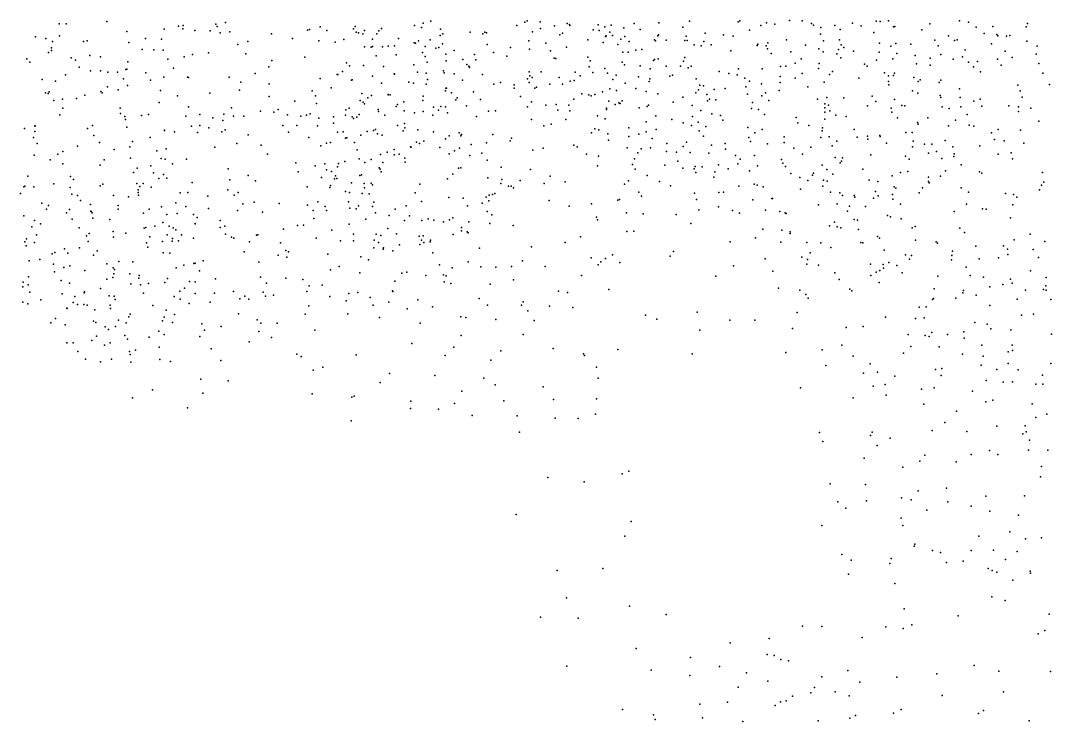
# Model space of a CAD drawing. Header units: metres. Extents: x -23.9 to 23.9, y -28.5 to 28.5.
# Drawn here: x 1.04 to 11.49, y -21.34 to -14.23 of the extents above; entities that cross this region are included whole.
import ezdxf

# ---------------------------------------------------------------- set-up
doc = ezdxf.new("R2010")
doc.units = ezdxf.units.M

msp = doc.modelspace()

# ---------------------------------------------------------------- linework, layer by layer
for p in [(1.4301, -14.2634, 4.09), (1.5019, -14.2641, 5.6487), (1.9162, -14.2407, 3.0821), (2.4962, -14.3183, 15.8734), (2.6404, -14.2879, 11.8175), (2.6859, -14.3161, 14.7796), (2.6895, -14.2804, 2.8969), (3.021, -14.2675, 1.6418), (3.0318, -14.2903, 3.8435), (3.118, -14.2517, 14.5847), (4.078, -14.2947, 0.9049), (4.4156, -14.314, 17.4931), (4.4316, -14.293, 2.2561), (4.7, -14.3112, 15.0786), (5.0339, -14.2828, 15.6764), (5.1044, -14.3003, 8.6012), (5.1205, -14.2569, 0.8059), (5.1986, -14.2364, 0.7897), (6.0719, -14.2817, 4.5712), (6.1521, -14.247, 3.9552), (6.176, -14.2331, -4.8327), (6.3072, -14.2432, 0.4756), (6.3111, -14.312, 8.0287), (6.4528, -14.2839, 8.4643), (6.5832, -14.2608, 6.843), (6.6046, -14.2703, 4.1581), (6.6086, -14.2812, 2.459), (6.8959, -14.2743, -18.4854), (6.9632, -14.2944, 15.6126), (7.0273, -14.2771, 14.4646), (7.1581, -14.304, 10.529), (7.2629, -14.2602, -14.862), (7.5129, -14.2538, -18.8303), (7.7549, -14.2972, 10.4886), (7.8243, -14.2379, 14.4578), (8.3146, -14.2448, 4.9148), (8.3345, -14.2347, -18.3072), (8.5444, -14.28, -3.6643), (8.6043, -14.253, -13.9364), (8.6889, -14.2672, -17.9683), (8.8366, -14.232, 13.6723), (8.9663, -14.2341, -2.4026), (9.061, -14.2606, 13.0269), (9.0804, -14.2772, 8.8737), (9.155, -14.3008, 6.6168), (9.2962, -14.2817, 10.4668), (9.4738, -14.2587, 2.9098), (9.563, -14.285, -11.9569), (9.7168, -14.2366, 9.789), (9.7552, -14.2401, -13.5808), (9.8414, -14.2354, 10.2829), (9.8909, -14.2942, 6.1041), (9.9043, -14.2916, 9.4909), (10.2603, -14.2639, 0.824), (10.562, -14.236, -17.0653), (10.6511, -14.2484, 2.4304), (10.7289, -14.2991, -5.6701), (10.8981, -14.2917, 0.5839), (11.2374, -14.2951, -5.7619), (11.2484, -14.2601, -9.9797), (1.1899, -14.395, 8.4453), (1.2951, -14.4145, 7.9452), (1.434, -14.3862, 6.8534), (2.1188, -14.3436, 6.641), (2.3061, -14.4123, 7.0652), (2.4683, -14.421, 9.5669), (2.8057, -14.3319, 7.2201), (2.961, -14.3372, 12.5424), (3.0631, -14.3569, 3.4266), (3.1627, -14.3452, 7.0202), (3.5829, -14.3668, 13.3464), (3.7965, -14.414, 4.2446), (3.9491, -14.3283, 14.8388), (3.9709, -14.321, 12.4646), (4.145, -14.3332, 1.9473), (4.4417, -14.3491, 8.5676), (4.4669, -14.3558, 10.3924), (4.511, -14.3678, 16.3629), (4.5274, -14.3339, 1.234), (4.6094, -14.4202, 3.9838), (4.652, -14.3668, 11.4873), (4.6716, -14.3355, 0.9267), (4.8732, -14.4133, 18.137), (5.2952, -14.3842, 2.3919), (5.2987, -14.3202, 15.9764), (5.3228, -14.3663, 7.714), (5.5991, -14.3503, 4.4892), (5.7255, -14.3654, 4.1656), (5.7475, -14.3476, 6.712), (5.7655, -14.357, 5.9433), (6.2302, -14.345, 12.7688), (6.5076, -14.3764, 5.6806), (6.5358, -14.358, 4.8895), (6.8463, -14.3263, 0.1723), (6.9068, -14.3314, -17.9433), (6.9693, -14.3919, 12.9278), (6.9766, -14.3877, 6.9556), (7.015, -14.348, 11.7637), (7.0423, -14.3846, 1.1442), (7.1255, -14.42, 15.1599), (7.1676, -14.3946, -4.3398), (7.3228, -14.3237, -17.5921), (7.5022, -14.3869, 9.9926), (7.5083, -14.3752, -5.1377), (7.7886, -14.3908, -0.3465), (7.9811, -14.3583, 12.6418), (8.1682, -14.3762, 14.3262), (8.2668, -14.39, 4.446), (8.4305, -14.3292, 13.9569), (9.1507, -14.3694, -14.8895), (9.3511, -14.3226, 9.8387), (9.6924, -14.3527, -3.0749), (10.1789, -14.3252, 2.3639), (10.4478, -14.3875, 8.5508), (10.8121, -14.3643, -6.2415), (10.939, -14.3733, -13.9161), (10.949, -14.3873, -18.1646), (11.0363, -14.3891, -15.3433), (11.07, -14.3828, 11.5069), (1.3551, -14.5082, 4.8238), (1.3652, -14.4435, 6.2045), (1.678, -14.444, 4.4592), (1.7163, -14.4362, 5.037), (2.1392, -14.4538, 15.4853), (2.2719, -14.5246, 14.853), (2.3928, -14.5274, 10.373), (3.2424, -14.4749, 7.7527), (3.3453, -14.4437, 15.3751), (4.064, -14.436, 12.8048), (4.2303, -14.4502, 8.1442), (4.3165, -14.4242, 11.2414), (4.5281, -14.4981, 12.3316), (4.5939, -14.5011, 13.2868), (4.6081, -14.4952, -2.2415), (4.7083, -14.4997, 17.5526), (4.7686, -14.4907, 8.8322), (4.8308, -14.4888, 12.0567), (5.0301, -14.4588, 6.488), (5.0461, -14.4592, 17.4515), (5.0751, -14.4374, 4.4464), (5.1427, -14.4952, 11.5073), (5.1943, -14.4275, 17.934), (5.2496, -14.512, 6.7957), (5.2814, -14.5036, 12.0744), (5.3197, -14.468, 13.8802), (5.7701, -14.4743, 9.1416), (6.0069, -14.5051, 7.7993), (6.1941, -14.4356, 13.2308), (6.2016, -14.5205, 6.1097), (6.3659, -14.4593, 16.2974), (6.5766, -14.5028, 13.1828), (6.7902, -14.4273, 5.4949), (6.9461, -14.4528, -14.4759), (7.0963, -14.4752, 10.048), (7.21, -14.4442, 3.3237), (7.3401, -14.5261, -0.237), (7.4693, -14.4255, 14.3918), (7.4779, -14.438, 6.0942), (7.5859, -14.432, -7.8753), (7.7757, -14.4337, -3.0085), (7.7976, -14.4348, 5.8941), (7.8701, -14.4774, -0.9545), (7.942, -14.4887, -7.5127), (7.9682, -14.4427, 3.8708), (8.0426, -14.4783, 4.8427), (8.5089, -14.486, 12.5755), (8.5153, -14.4697, -1.1665), (8.5992, -14.4867, 4.8305), (8.6145, -14.5172, 13.6993), (8.6161, -14.4572, 6.1675), (8.8072, -14.4268, -7.7867), (8.9997, -14.4797, -0.2706), (9.1325, -14.5194, -1.4606), (9.1807, -14.4374, 4.6304), (9.3342, -14.5248, -17.3212), (9.3423, -14.426, 9.3487), (9.3596, -14.4776, -2.473), (9.387, -14.5061, 8.9907), (9.7493, -14.4593, 7.5986), (9.8636, -14.4921, 5.6476), (9.9148, -14.4632, 9.0872), (10.0666, -14.4701, -12.0273), (10.3096, -14.4312, -17.5751), (10.3429, -14.4871, -6.8981), (10.5098, -14.4352, 2.0165), (10.5377, -14.4268, -3.0085), (10.8838, -14.4687, -3.9882), (11.2436, -14.4421, 11.9003), (11.3474, -14.4897, -17.0372), (1.1034, -14.6186, 12.3447), (1.3233, -14.5554, 3.9172), (1.3524, -14.5368, 3.4537), (1.5541, -14.6097, 5.397), (1.7424, -14.5849, 6.0197), (1.8518, -14.6009, 7.091), (2.4855, -14.5315, 5.0729), (2.5327, -14.6231, 6.3322), (2.7001, -14.6, 6.0165), (2.7825, -14.5742, 3.5358), (2.944, -14.5575, 14.6762), (3.3228, -14.5706, 14.025), (3.9224, -14.602, 13.1266), (4.6452, -14.5897, -3.0024), (4.8486, -14.5808, 1.4932), (5.1151, -14.5556, -3.525), (5.143, -14.5972, -2.0902), (5.3533, -14.5723, 5.1152), (5.4362, -14.534, 6.4051), (5.5235, -14.6278, 5.4952), (5.6441, -14.5761, 1.3605), (5.6558, -14.6314, 13.1781), (5.8362, -14.5542, 13.9481), (5.9708, -14.5941, 16.4329), (6.4149, -14.5388, 11.1621), (6.4511, -14.6137, 8.3397), (6.4676, -14.6168, 4.5357), (6.792, -14.6044, 5.1415), (7.1459, -14.5535, 11.493), (7.1999, -14.5533, 9.0847), (7.2792, -14.5314, 6.8476), (7.4678, -14.6259, 12.8696), (7.5038, -14.6197, 8.941), (7.7741, -14.6049, 0.2838), (8.2418, -14.5399, -14.1201), (8.651, -14.5669, -8.6698), (8.8494, -14.549, -17.5657), (8.9535, -14.6203, 7.705), (9.1785, -14.5472, 8.1266), (9.3155, -14.5703, -3.5283), (9.3556, -14.6109, 7.7707), (9.4866, -14.5422, -1.83), (9.7466, -14.5529, -13.0001), (9.8839, -14.6195, 2.6848), (9.9259, -14.565, 3.8122), (10.1112, -14.5865, -16.6656), (10.2641, -14.6127, -0.7149), (10.3707, -14.5771, -1.4), (10.4958, -14.6228, -12.6608), (10.59, -14.5982, 3.2351), (10.6168, -14.5301, -1.9845), (10.9461, -14.6226, -17.57), (11.0251, -14.5435, -5.2904), (11.0937, -14.6066, -18.5926), (11.338, -14.5738, -4.2562), (1.134, -14.6532, 11.976), (1.5955, -14.6337, 3.186), (1.6335, -14.7056, 10.3709), (2.107, -14.7297, 11.8906), (2.1169, -14.7243, 3.1058), (2.1263, -14.6488, 12.9872), (2.5903, -14.7151, 12.8757), (3.5578, -14.6996, 8.0184), (3.5862, -14.6377, 4.4594), (4.3438, -14.6592, 8.8091), (4.3758, -14.6896, 12.6147), (4.5165, -14.6876, 11.4674), (4.7197, -14.6981, 13.563), (5.0278, -14.6804, 6.0117), (5.1631, -14.6546, 8.7707), (5.356, -14.6391, 16.0827), (5.5647, -14.677, 13.6173), (5.5857, -14.6949, 3.6377), (5.5917, -14.7073, 12.2334), (6.8049, -14.7005, 10.4411), (6.8151, -14.6401, 11.4546), (6.9642, -14.7191, 14.4106), (7.139, -14.6547, 9.5605), (7.1647, -14.6813, 15.5933), (7.324, -14.6892, -13.7632), (7.4254, -14.7201, 14.2138), (7.459, -14.6361, -1.6147), (7.585, -14.6938, -8.2766), (7.7329, -14.6948, -2.5708), (7.7629, -14.6441, 13.1417), (7.8095, -14.7125, 14.3303), (7.841, -14.6928, -2.0546), (8.321, -14.7222, 12.7822), (8.5609, -14.7219, 3.9296), (8.745, -14.6978, -18.3266), (8.8001, -14.694, 13.1232), (8.8944, -14.6646, 8.315), (9.1319, -14.7176, 6.6794), (9.1379, -14.6675, -11.812), (9.5972, -14.6749, -0.5013), (9.625, -14.694, 3.203), (9.7182, -14.633, 5.0042), (10.1246, -14.6708, 6.3505), (10.264, -14.6841, 7.4975), (10.6502, -14.6538, 8.4625), (10.7009, -14.7006, 7.9421), (10.7433, -14.6459, -15.9131), (10.9837, -14.6833, 2.077), (11.365, -14.668, -3.7013), (1.2584, -14.8305, 8.2041), (1.4946, -14.7831, 10.0019), (1.749, -14.7402, 12.3625), (1.8519, -14.7412, 12.7294), (1.9232, -14.7543, 6.6631), (2.023, -14.7542, 10.397), (2.0844, -14.8231, 15.0995), (2.3105, -14.7617, 9.9318), (2.3578, -14.8349, 15.8637), (2.4917, -14.8042, 3.4195), (2.7325, -14.8071, 6.9789), (2.7411, -14.8107, 15.9898), (3.156, -14.8073, 7.511), (3.4185, -14.769, 15.4518), (4.0767, -14.8178, 4.1605), (4.2515, -14.7784, 10.6276), (4.2572, -14.7776, 11.1578), (4.3042, -14.7477, 15.114), (4.3968, -14.8377, 12.2854), (4.4038, -14.833, 4.0622), (4.609, -14.7952, 15.2752), (4.8267, -14.7713, 0.4131), (4.8321, -14.7748, 13.2073), (5.0634, -14.7558, 14.4577), (5.1533, -14.7666, 3.0522), (5.1667, -14.8288, 5.4827), (5.3279, -14.7418, 13.1559), (5.3342, -14.7625, 7.3271), (5.4354, -14.7714, 7.9298), (5.522, -14.8377, 10.9112), (5.7237, -14.7804, 2.1282), (6.1791, -14.8219, 0.2346), (6.1961, -14.7533, 3.8186), (6.2033, -14.7927, 13.4315), (6.2282, -14.8078, 8.8451), (6.3191, -14.751, -4.9326), (6.5011, -14.8087, 6.8758), (6.6544, -14.8412, 4.8046), (6.6643, -14.7537, -0.0057), (6.7143, -14.7938, -4.4723), (6.8413, -14.757, 9.419), (6.9912, -14.7642, -14.1172), (7.0464, -14.8292, 2.8207), (7.0785, -14.7849, 14.8603), (7.3057, -14.804, 1.012), (7.4218, -14.8211, 5.8515), (7.6226, -14.7941, 9.6813), (7.649, -14.7856, -18.2698), (7.8919, -14.8237, 10.9533), (8.1219, -14.7486, 10.5151), (8.2224, -14.7678, -0.7262), (8.3061, -14.7837, -7.5401), (8.3828, -14.8163, 13.3733), (8.7404, -14.7988, -1.5364), (8.8939, -14.8153, 4.9426), (8.9639, -14.7684, -3.9438), (9.2422, -14.7781, 8.5072), (9.2725, -14.7469, 4.8939), (9.5409, -14.8154, 5.372), (9.8016, -14.7622, -18.0748), (9.8421, -14.7938, 7.4871), (9.8911, -14.7901, -4.1788), (9.9, -14.7647, -17.4991), (10.097, -14.8107, 5.5021), (10.1627, -14.8343, -13.8644), (10.3712, -14.8369, -11.7651), (10.773, -14.7506, -7.7791), (11.4049, -14.7648, 11.4056), (1.3939, -14.8447, 3.6432), (1.9219, -14.9026, 7.3003), (2.0302, -14.933, 12.2491), (2.1242, -14.8894, 15.5885), (2.4574, -14.9422, 14.693), (3.2584, -14.9369, 4.17), (3.2717, -14.8574, 14.874), (3.5619, -14.8735, 13.7364), (3.9955, -14.9444, 14.9552), (4.1907, -14.9137, 13.2624), (4.6999, -14.8674, 11.9509), (4.9783, -14.8581, 6.7338), (5.0244, -14.8672, 15.7127), (5.1528, -14.876, 3.7248), (5.35, -14.9444, 1.8818), (5.3536, -14.9187, 11.2738), (5.3579, -14.9187, 10.5007), (5.8374, -14.878, 7.9053), (5.9065, -14.8612, 8.9936), (6.0443, -14.8824, 13.7198), (6.0457, -14.9178, 14.0827), (6.1956, -14.8593, 6.2698), (6.2548, -14.9183, 16.1671), (6.2726, -14.9062, 8.2477), (6.4068, -14.8782, 14.5875), (6.5365, -14.8775, 13.1838), (6.612, -14.8458, 5.5838), (7.0155, -14.9243, 5.5338), (7.0826, -14.9396, -0.23), (7.1698, -14.8654, 11.0521), (7.2797, -14.922, 3.6663), (7.4126, -14.85, 8.644), (7.9133, -14.9351, 14.0303), (7.9291, -14.8875, -5.9322), (7.965, -14.8939, 3.816), (8.0725, -14.93, -14.7929), (8.186, -14.9194, -9.1445), (8.3955, -14.9039, -0.0076), (8.4317, -14.8468, 8.4928), (8.554, -14.8732, 8.1688), (8.7304, -14.9419, 8.7523), (8.7404, -14.859, 6.351), (8.7423, -14.8585, -7.9422), (9.0218, -14.9036, 4.3192), (9.1895, -14.8578, -1.0594), (9.8393, -14.8488, 6.7072), (9.8428, -14.8822, -7.2756), (10.1415, -14.8505, 3.1978), (10.3544, -14.8591, 1.8394), (10.5604, -14.9238, 7.7091), (11.1531, -14.8886, -6.5221), (11.1745, -14.9434, -3.2854), (11.4743, -14.8792, 5.6046), (1.2936, -14.9653, 4.2042), (1.3204, -14.9708, 7.8052), (1.3287, -14.9548, 10.3406), (1.378, -15.0425, 9.7187), (1.466, -15.0284, 9.2792), (1.606, -15.022, 7.5779), (1.6908, -14.9867, 9.5647), (1.8521, -14.9513, 3.2583), (1.8674, -14.9632, 5.4889), (2.6309, -14.9966, 0.6124), (2.9589, -14.9681, 3.6462), (3.5622, -15.0032, 1.7898), (4.029, -14.995, 7.9611), (4.4834, -15.0424, 11.2539), (4.4986, -14.9703, 10.4275), (4.5615, -15.0164, -1.0989), (4.5987, -14.9926, 8.9705), (4.7676, -14.9801, 4.3598), (4.768, -14.9848, 5.6695), (4.7889, -14.9846, 1.7071), (5.1186, -15.0418, 3.412), (5.1233, -14.9989, 7.0792), (5.4104, -14.9633, 11.994), (5.4522, -15.0359, 4.3007), (5.4657, -15.0149, 15.7213), (5.6311, -14.9541, 16.1304), (5.703, -15.0333, 12.5912), (6.1082, -15.0033, 4.1074), (6.6499, -15.0284, 9.1489), (6.7318, -14.9749, 14.3478), (6.8036, -14.9858, 10.6241), (6.824, -14.996, 8.7749), (6.8634, -14.982, 12.886), (6.9422, -14.9536, 15.8273), (7.0056, -15.0481, 14.0953), (7.1387, -15.0454, 15.087), (7.3842, -14.9525, -4.9278), (7.5009, -14.9745, 12.9174), (7.7551, -15.0073, 13.2407), (7.8868, -14.9643, 9.4743), (7.9976, -14.9808, 10.0065), (8.0049, -15.0457, -7.847), (8.0257, -15.0279, -14.028), (8.0903, -15.0355, 0.3799), (8.41, -14.9782, -3.1215), (8.5569, -14.9941, 7.6908), (8.5937, -14.9659, -1.0034), (8.6279, -15.0439, -6.0738), (9.1206, -15.0303, -11.3456), (9.2165, -15.0105, 5.4584), (9.3875, -15.0171, -17.0562), (9.6743, -14.9981, 8.9495), (9.9005, -15.0323, -6.6424), (10.0843, -14.9461, 6.9239), (10.1382, -14.9675, -6.1271), (10.3634, -14.9929, 8.7124), (10.3699, -15.0133, -17.7958), (10.5664, -15.0107, -6.4151), (10.707, -15.0478, -13.371), (10.7699, -15.0283, -5.208), (11.1942, -15.0076, -1.7724), (1.47, -15.1187, 8.8703), (2.051, -15.1186, 9.088), (2.444, -15.0612, 10.1463), (2.742, -15.1072, 14.6096), (3.1794, -15.1167, 2.1329), (3.4719, -15.1504, 4.5359), (3.6529, -15.1345, 2.2959), (3.8193, -15.0506, 4.4634), (4.0416, -15.0727, 8.291), (4.3384, -15.1359, 15.3322), (4.3705, -15.1207, -2.983), (4.5133, -15.0579, 0.8361), (4.5284, -15.0749, 2.226), (4.6652, -15.1327, 4.7025), (4.6708, -15.1529, 6.5454), (4.8494, -15.1024, 2.5688), (4.8634, -15.084, 7.5525), (4.9271, -15.0562, 14.0498), (4.9303, -15.1467, 13.2003), (5.1205, -15.1526, 11.7051), (5.2283, -15.1111, 7.8763), (5.2767, -15.1411, 13.158), (5.301, -15.1046, 8.6169), (5.3499, -15.108, -2.0164), (5.5614, -15.0962, 12.9471), (5.7839, -15.1492, 8.3743), (5.8555, -15.1477, 15.7629), (6.1795, -15.106, 0.9899), (6.2208, -15.0566, 2.3208), (6.3652, -15.0904, 14.1447), (6.472, -15.0831, 6.6706), (6.4877, -15.1408, 5.4017), (6.5985, -15.0909, 2.8229), (6.6089, -15.1467, 13.6655), (6.9809, -15.1204, 9.9705), (6.9809, -15.1344, -6.0445), (7.0677, -15.0836, 4.9214), (7.1047, -15.0656, -14.5191), (7.1192, -15.0719, 15.5312), (7.3113, -15.1163, 6.4606), (7.3945, -15.1045, 5.4861), (7.4083, -15.0902, 14.0241), (7.6579, -15.0579, 4.9677), (7.8512, -15.093, -5.0074), (7.9385, -15.1436, -2.0843), (8.4512, -15.1226, 8.997), (8.4619, -15.0613, 6.0738), (8.5213, -15.1338, -2.6012), (9.1943, -15.0757, 7.3179), (9.195, -15.1171, -2.4098), (9.2313, -15.0886, 6.9301), (9.2449, -15.1462, 9.1672), (9.6286, -15.0972, -13.2658), (9.7109, -15.0537, -12.121), (9.8671, -15.1198, 9.2007), (9.9752, -15.0942, -2.0989), (10.0058, -15.0981, -1.1734), (10.3839, -15.1072, -4.2155), (10.4544, -15.1232, 6.3962), (10.5749, -15.1074, 5.9863), (10.7876, -15.1009, -16.261), (11.059, -15.0972, -2.2628), (11.1593, -15.108, -17.2156), (11.1603, -15.1534, -7.0419), (11.2822, -15.1202, -15.8939), (1.4366, -15.189, 3.501), (2.0531, -15.175, 6.9365), (2.0957, -15.2055, 5.4202), (2.1034, -15.2351, 0.4764), (2.2665, -15.1959, 9.6224), (2.3377, -15.1851, 14.9292), (2.7171, -15.2023, 1.3796), (2.8567, -15.1855, 7.0031), (2.9888, -15.2193, 15.759), (3.0916, -15.2464, 14.7641), (3.0996, -15.1825, 1.4589), (3.1988, -15.2024, 7.3307), (3.3034, -15.2017, 7.7241), (3.6089, -15.1613, 14.1332), (3.7463, -15.1889, 3.7004), (3.882, -15.2023, 14.537), (3.9408, -15.1925, 3.094), (3.976, -15.1777, 1.8831), (4.065, -15.2228, 2.5891), (4.2121, -15.2082, 8.661), (4.3363, -15.1922, 7.0139), (4.4009, -15.209, 12.4944), (4.4143, -15.2247, 7.753), (4.4481, -15.2104, 7.369), (4.4725, -15.1843, 3.9374), (4.7339, -15.1914, 9.426), (5.0339, -15.1692, 9.1001), (5.221, -15.1914, 10.7464), (5.3681, -15.1661, 14.2999), (5.6629, -15.2046, 0.5956), (6.2212, -15.2347, 0.5064), (6.5685, -15.2338, 14.7905), (6.8905, -15.1977, 6.6953), (6.9671, -15.2277, 3.2242), (7.3842, -15.2573, 3.5291), (7.4829, -15.1997, 11.0586), (7.645, -15.2353, 13.6087), (7.8547, -15.2039, -18.2694), (8.0481, -15.1771, -6.3551), (8.1359, -15.195, -5.4134), (8.1612, -15.2415, -17.3914), (8.5821, -15.1845, -5.5837), (8.9034, -15.2143, 8.9329), (9.1941, -15.1615, 6.5842), (9.1956, -15.2316, -4.3758), (9.3076, -15.1915, -5.7502), (9.4118, -15.2049, -10.9649), (9.8757, -15.161, 7.3406), (9.933, -15.22, -17.9282), (10.2393, -15.2184, 7.1399), (10.5183, -15.2433, 8.3161), (10.6388, -15.1846, -1.8306), (11.3638, -15.2508, -2.9538), (1.0807, -15.3262, 9.2161), (1.1843, -15.3555, 8.8505), (1.1858, -15.3034, 3.7972), (1.1879, -15.2992, 9.882), (1.7183, -15.3251, 8.1044), (1.768, -15.2956, 10.8035), (2.1164, -15.3138, 6.5007), (2.5007, -15.3474, 15.5793), (2.5009, -15.3449, 14.2673), (2.6022, -15.3619, 6.4576), (2.7731, -15.3024, 3.4452), (2.8591, -15.2947, 2.0276), (2.9478, -15.3189, 0.222), (3.0816, -15.361, 15.3561), (3.1155, -15.3387, 0.9676), (3.7006, -15.2967, 3.3501), (3.8403, -15.2968, 4.1506), (4.0522, -15.2981, 3.5111), (4.2144, -15.2741, -2.4773), (4.3115, -15.3605, -1.8484), (4.5555, -15.356, 12.8161), (4.6176, -15.3458, 13.3532), (4.6395, -15.3376, 3.5194), (4.8604, -15.2954, 1.426), (4.9197, -15.3507, -3.1401), (4.9322, -15.2752, 11.067), (4.9352, -15.3213, 11.4081), (5.0687, -15.3403, 15.3679), (5.2275, -15.361, 8.8561), (6.3471, -15.2984, 14.4582), (6.4203, -15.2822, 4.6801), (6.8622, -15.3301, -5.2285), (6.9034, -15.3389, 15.4317), (7.2067, -15.3211, 13.0725), (7.3821, -15.36, 5.2505), (7.4846, -15.337, 13.2752), (7.757, -15.2707, -17.8084), (7.8417, -15.296, 5.6172), (7.9121, -15.2624, 8.2728), (7.9211, -15.3496, 10.7091), (7.9887, -15.3047, 9.1428), (8.4152, -15.316, 3.7676), (8.5605, -15.3376, -1.6789), (8.9223, -15.2697, -3.2725), (9.0328, -15.2947, -8.2935), (9.1688, -15.3492, -18.3553), (9.1701, -15.3182, 5.9167), (9.4921, -15.3351, -12.577), (10.135, -15.2646, 8.9557), (10.1423, -15.2827, -10.9766), (10.4488, -15.3001, 7.9799), (10.658, -15.293, -7.8666), (10.7055, -15.3013, -17.6576), (10.9536, -15.3365, 2.8298), (11.1786, -15.3431, -0.9385), (1.1699, -15.4195, 8.3179), (1.7835, -15.3959, 7.3737), (1.8397, -15.4685, 0.4824), (2.1761, -15.4591, 14.5711), (2.3529, -15.4189, 1.5038), (2.8355, -15.3662, 4.5418), (3.347, -15.3913, 2.5252), (3.7571, -15.3644, 13.477), (3.964, -15.4191, 14.9604), (4.1811, -15.4683, 6.7186), (4.2544, -15.364, -0.7633), (4.334, -15.4241, 9.0758), (4.3482, -15.4219, 0.2166), (4.4253, -15.4684, 1.7189), (4.489, -15.3948, 9.5764), (4.6594, -15.3797, 11.7325), (4.7076, -15.3948, 1.1698), (5.0561, -15.4645, 8.0513), (5.1291, -15.4549, -1.6198), (5.3477, -15.4303, 1.4183), (5.3855, -15.401, 1.4846), (5.4864, -15.3701, 11.386), (5.5039, -15.4011, 12.2248), (5.5103, -15.3869, 12.7153), (5.828, -15.3891, 1.8497), (6.0042, -15.4526, 14.2325), (6.0176, -15.4251, 5.9265), (6.8291, -15.3691, 0.3706), (6.995, -15.3799, 10.2053), (7.0001, -15.4433, 13.4802), (7.207, -15.4076, 9.9311), (7.3089, -15.3854, 8.5348), (7.4446, -15.4267, -14.3864), (7.7934, -15.4635, 3.3487), (7.9648, -15.4058, 5.141), (8.426, -15.4176, -17.8111), (8.4424, -15.457, -1.2462), (8.4842, -15.3698, 9.5941), (8.7825, -15.4126, 4.9248), (9.1543, -15.4172, 7.1138), (9.24, -15.4104, 10.3248), (9.3172, -15.4541, -6.6991), (9.5225, -15.4152, 5.4701), (9.6272, -15.4052, -11.7471), (9.6302, -15.4332, -18.2078), (9.7523, -15.397, 7.7241), (9.7565, -15.4081, -17.3618), (10.0153, -15.3671, -2.4927), (10.0805, -15.3669, -12.4281), (10.0896, -15.4553, 8.3164), (10.415, -15.4479, 6.9037), (10.8854, -15.3706, -3.9414), (10.9167, -15.4366, -16.9422), (11.0126, -15.4507, -7.4913), (1.2066, -15.4782, 10.4077), (1.4692, -15.5603, 7.6054), (1.6163, -15.5074, 3.391), (1.9873, -15.5389, 7.8941), (2.1471, -15.5118, 10.7213), (2.4217, -15.5536, 3.0966), (2.5167, -15.5316, 15.2696), (3.0104, -15.5173, 4.2625), (3.2329, -15.4794, 3.2042), (3.4799, -15.4965, 2.873), (4.085, -15.5025, 6.0738), (4.1423, -15.474, 2.1126), (4.4513, -15.5446, 8.3988), (4.7555, -15.5662, 12.4587), (4.8282, -15.5384, 10.5865), (4.9921, -15.5118, 14.1998), (5.0003, -15.515, 9.8115), (5.084, -15.4773, -0.2139), (5.2902, -15.518, 4.3115), (5.4386, -15.5541, 10.3257), (5.4905, -15.527, 9.2598), (5.6096, -15.4895, 4.5308), (5.7638, -15.4715, 11.7845), (6.2348, -15.5447, 2.2134), (6.3375, -15.527, 15.1272), (6.6483, -15.4941, 2.9485), (6.6848, -15.5123, 4.894), (7.1898, -15.5218, 10.6236), (7.2973, -15.5725, -0.3053), (7.3337, -15.5312, 5.7924), (7.4267, -15.5214, -15.0644), (7.5911, -15.5606, 9.7392), (7.5945, -15.4778, 10.8037), (7.6902, -15.5666, 10.401), (7.7574, -15.5098, -1.6256), (7.8296, -15.5709, 9.4918), (8.0458, -15.495, -15.2776), (8.1833, -15.4793, 3.4924), (8.1881, -15.5374, 0.0539), (8.6129, -15.4832, 9.1298), (8.783, -15.4688, -9.3839), (8.8813, -15.5257, 4.5942), (9.0519, -15.5167, -17.2631), (9.2707, -15.5019, -13.2468), (9.8208, -15.4753, 8.0793), (10.0846, -15.5118, 7.3747), (10.205, -15.4861, 8.6631), (10.2795, -15.487, 2.1946), (10.328, -15.5603, -5.8053), (10.4918, -15.5133, 6.2037), (10.7671, -15.5008, -5.061), (11.0857, -15.5721, 2.234), (11.2112, -15.4759, -6.1784), (1.1779, -15.5956, 4.0868), (1.3398, -15.6454, 3.6301), (1.4167, -15.5868, 0.7244), (1.8862, -15.6429, 1.1624), (2.1533, -15.6289, 8.6361), (2.4645, -15.6295, 10.1697), (2.5049, -15.6377, 2.1301), (2.7234, -15.6385, 14.0276), (3.5435, -15.5886, 8.0163), (3.831, -15.6764, 13.6305), (4.3286, -15.6619, 7.8114), (4.4745, -15.6358, 6.0045), (4.5291, -15.6717, -2.5222), (4.5952, -15.6404, 0.6597), (4.6885, -15.5911, 4.9094), (4.7129, -15.6704, 13.6528), (4.8291, -15.5948, 8.3926), (4.8784, -15.5882, -0.6735), (4.9349, -15.6265, 10.9701), (4.9391, -15.6683, 1.3846), (5.385, -15.5841, 9.5906), (5.5946, -15.6006, 10.6723), (5.7184, -15.5758, 15.4279), (5.7716, -15.6487, 12.0984), (6.7786, -15.5859, 8.9658), (6.9005, -15.6086, 9.6036), (7.2645, -15.6327, 3.5692), (7.7051, -15.6592, 0.1218), (8.018, -15.5765, -9.1714), (8.2893, -15.5989, 5.3506), (8.3351, -15.636, 10.4099), (8.4823, -15.6014, -15.0067), (8.7565, -15.6423, -5.445), (8.7686, -15.6769, -11.9688), (8.9679, -15.5856, 9.2024), (9.3005, -15.6219, -8.9367), (9.3499, -15.6761, -5.6196), (9.3629, -15.6574, 6.0563), (9.3755, -15.6241, -2.6242), (9.6618, -15.5939, 9.5837), (10.0121, -15.6077, -7.0177), (10.0491, -15.6379, -3.2154), (10.2449, -15.5775, 5.5383), (10.3797, -15.6321, 6.5378), (10.5018, -15.6119, -4.6458), (10.5053, -15.5832, -17.3176), (10.9523, -15.5872, -6.8331), (11.0993, -15.6354, 5.3351), (1.4695, -15.6843, 1.0617), (1.846, -15.6983, 10.7922), (2.1862, -15.7715, 15.0896), (2.2206, -15.7273, 1.7074), (2.3623, -15.7053, 9.1634), (2.3875, -15.7754, 7.8479), (2.5809, -15.6841, 6.302), (3.1451, -15.7349, 7.3867), (3.8534, -15.7676, 6.435), (4.0287, -15.7069, 14.3589), (4.1248, -15.6862, 13.433), (4.1426, -15.7454, 1.4914), (4.1933, -15.7633, 9.1194), (4.2548, -15.7165, 9.5005), (4.2635, -15.6806, 15.1141), (4.6775, -15.7254, 9.8619), (4.6873, -15.7403, 14.2355), (4.6967, -15.7665, 5.7644), (5.4808, -15.7279, 8.8994), (5.5055, -15.725, 11.1453), (5.9122, -15.7176, 4.8692), (6.2118, -15.7421, 14.6855), (6.8911, -15.7042, 6.726), (7.2436, -15.6925, 6.2934), (7.2734, -15.7388, 9.6685), (7.573, -15.699, -5.0697), (7.7541, -15.7273, 9.0511), (7.8688, -15.7344, 5.0322), (7.8786, -15.7106, -0.4534), (7.888, -15.7726, 8.5298), (7.9518, -15.716, -8.5802), (8.0792, -15.7676, 7.9795), (8.1175, -15.6956, 4.6428), (8.215, -15.7352, 9.0291), (8.3136, -15.6851, 9.535), (8.4303, -15.7562, 4.5248), (8.5109, -15.7038, 7.7799), (8.7955, -15.7117, 10.6496), (9.0805, -15.7797, -11.0673), (9.1667, -15.6976, -17.9947), (9.2167, -15.7415, 6.3902), (9.5809, -15.7383, 7.8965), (9.9606, -15.7728, 8.3358), (10.0381, -15.7612, -13.6861), (10.4199, -15.7568, -10.7947), (10.576, -15.6962, -13.1306), (10.7639, -15.767, 5.8397), (10.7862, -15.7796, -1.115), (11.4035, -15.7733, -3.8465), (1.1136, -15.8102, 5.0635), (1.5457, -15.8136, 10.9398), (1.5755, -15.8446, 6.4721), (2.2191, -15.8837, 2.9486), (2.2829, -15.8854, 10.0357), (2.441, -15.834, 6.7702), (2.4878, -15.7916, 0.013), (2.5239, -15.8296, 8.7551), (2.7807, -15.8735, 15.3767), (3.1608, -15.8481, 15.2356), (3.3485, -15.8024, 7.8243), (3.4233, -15.8576, 14.603), (4.0918, -15.8253, -0.1651), (4.2241, -15.838, -0.7164), (4.2322, -15.806, 6.9163), (4.2476, -15.8338, 14.64), (4.3966, -15.8761, 4.9454), (4.481, -15.8035, 8.645), (4.4957, -15.7963, 11.9026), (4.5229, -15.8846, 1.4494), (4.5946, -15.88, 10.8432), (5.3687, -15.8374, 9.9874), (5.4215, -15.7909, 4.8103), (5.7791, -15.8262, 10.4304), (5.9098, -15.8847, 2.1429), (5.9183, -15.8451, 6.3396), (6.1054, -15.8547, 6.7719), (6.3506, -15.8838, 4.8743), (6.4115, -15.8112, 3.0428), (6.5622, -15.8666, 6.9533), (7.2032, -15.8562, -5.6352), (7.395, -15.8047, 8.8563), (7.5179, -15.8652, 9.3473), (8.0703, -15.8201, 3.4862), (8.85, -15.7834, 7.7055), (8.9404, -15.8233, -6.3751), (9.0238, -15.8531, -8.5213), (9.0715, -15.8014, -3.7774), (9.1831, -15.8522, 7.0073), (9.2177, -15.861, 10.5372), (9.276, -15.7905, 7.6292), (9.6459, -15.8507, 5.8677), (9.7307, -15.8627, -2.3878), (9.8764, -15.8055, -8.8362), (10.2446, -15.8196, 6.0082), (10.2467, -15.8655, -11.3549), (10.2542, -15.8789, -12.4663), (10.3688, -15.8095, -7.4056), (11.4161, -15.8704, 1.6842), (1.0404, -15.9847, 9.2093), (1.0736, -15.9182, 6.3302), (1.0832, -15.9116, 4.379), (1.1741, -15.9178, 13.0037), (1.3758, -15.8868, 10.0204), (1.5423, -15.924, 3.4096), (1.847, -15.9085, 7.1111), (1.8731, -15.892, 0.0438), (2.2313, -15.9747, 1.44), (2.2336, -15.9491, 13.2367), (2.2504, -15.9153, 10.7453), (2.3638, -15.92, 13.5946), (2.6584, -15.9804, 7.4278), (2.7367, -15.9753, 7.8771), (3.1408, -15.9499, 2.6925), (3.2447, -15.9772, 14.238), (3.9476, -15.9185, -1.4776), (4.1763, -15.9236, 0.4915), (4.1809, -15.9059, 13.896), (4.3355, -15.966, 7.3449), (4.3753, -15.9745, 1.0115), (4.502, -15.9871, 14.8773), (4.5268, -15.928, 10.4906), (4.5751, -15.9891, 5.3483), (4.609, -15.8966, 11.4177), (5.042, -15.9795, 1.5126), (5.0875, -15.8926, 15.5215), (5.8485, -15.9846, 11.8497), (5.9888, -15.9114, 5.9133), (6.0146, -15.9121, 3.337), (6.0374, -15.9278, 2.4691), (7.164, -15.8901, 9.3213), (7.3081, -15.974, -14.385), (7.6297, -15.9084, 3.478), (7.8729, -15.9814, -6.3806), (8.1214, -15.9767, -2.3871), (8.1676, -15.9724, 10.1262), (8.3241, -15.9112, -8.3758), (8.4781, -15.8928, -6.6583), (8.509, -15.9026, -14.3491), (8.5692, -15.918, 9.011), (8.9466, -15.9433, -9.3939), (9.1745, -15.9112, 8.0186), (9.2525, -15.9734, -12.6425), (9.3472, -15.9793, -9.6694), (9.7097, -15.9662, 7.3046), (9.8968, -15.9174, 6.1868), (9.9159, -15.9311, -9.4007), (10.1514, -15.9776, 9.1763), (10.1853, -15.9268, 8.6666), (10.5766, -15.9278, 5.3272), (10.6501, -15.9738, -6.1114), (11.0276, -15.986, -4.6761), (11.3707, -15.9498, 2.2055), (11.393, -15.9021, -0.1238), (1.2557, -16.0847, 9.6709), (1.5611, -15.9937, 3.7805), (1.6183, -16.0074, 11.3771), (1.6483, -16.0557, 7.3526), (1.9812, -16.0069, 9.8901), (2.1358, -16.0211, 14.4163), (2.2361, -16.0017, 11.2218), (2.6158, -16.0797, 2.1776), (2.9371, -16.0129, 5.3384), (3.2047, -16.0034, 0.6004), (3.294, -16.0914, 2.9773), (3.4099, -16.0733, 7.515), (3.6624, -16.089, 1.0598), (4.0531, -16.0717, 0.8705), (4.3664, -16.07, 5.6242), (4.6213, -16.0731, 14.5151), (5.1068, -16.0661, -1.4695), (5.3817, -16.0263, 1.7182), (5.5284, -16.0328, 9.1692), (5.7206, -16.0851, 11.4636), (5.7611, -16.024, 14.5304), (5.7896, -16.0605, 10.8886), (5.7913, -16.0017, 2.7552), (5.8263, -15.9971, 15.0119), (6.3991, -16.0555, 3.4441), (6.8298, -16.0902, 5.0258), (7.0971, -16.0547, 3.7874), (7.1121, -16.0472, 5.9417), (7.3353, -16.014, 5.2469), (7.8935, -16.0474, 4.6167), (8.4645, -16.0514, 8.0065), (8.6589, -16.0381, -14.8194), (8.6659, -16.0352, 10.6102), (9.3216, -16.0897, -10.4045), (9.3734, -16.0059, 8.3402), (9.4935, -16.0077, 9.9157), (9.5007, -16.0246, -3.8033), (9.6869, -16.0349, 9.4848), (9.7363, -16.0111, -10.2157), (9.8827, -15.9956, -5.3687), (9.8852, -16.0428, -4.5985), (9.9634, -16.0947, -11.8279), (10.632, -16.0945, -8.9435), (11.1084, -15.9952, -0.6368), (11.1421, -16.024, -7.0046), (1.304, -16.1454, 1.1398), (1.3242, -16.1065, 11.2166), (1.5047, -16.1807, 7.0283), (1.5362, -16.1479, 10.3293), (1.7501, -16.098, 1.368), (1.7533, -16.1665, 2.6837), (1.7564, -16.1701, 12.8093), (1.7646, -16.1829, 12.4095), (2.0294, -16.1432, 10.2953), (2.0302, -16.1073, 12.0189), (2.2869, -16.1869, 12.6264), (2.3445, -16.1462, 1.878), (2.4675, -16.1219, 0.1699), (2.5227, -16.1974, 12.1144), (2.6283, -16.1884, 15.2665), (2.7143, -16.1171, 13.2215), (2.7935, -16.1986, 13.706), (2.9461, -16.1397, 7.1924), (3.2402, -16.1588, 1.0383), (3.4939, -16.1756, 6.9973), (3.9478, -16.1036, 7.7335), (4.0051, -16.1584, 6.1242), (4.1298, -16.1177, 4.6509), (4.1422, -16.1591, -1.0422), (4.3799, -16.1333, 8.8309), (4.443, -16.1417, 9.6575), (4.4679, -16.1103, -1.8203), (4.6072, -16.1163, 4.5579), (4.6374, -16.1828, 1.0898), (4.8374, -16.1451, 11.2122), (4.9483, -16.1116, -0.9214), (5.5723, -16.1111, 5.7542), (5.7715, -16.1689, 3.1931), (6.6027, -16.1135, 5.3718), (7.1827, -16.1806, 6.5751), (7.3519, -16.1922, -14.8516), (7.6876, -16.1997, 4.8767), (7.9184, -16.1531, -1.9245), (8.117, -16.1206, 4.023), (8.2602, -16.1599, 9.7668), (8.3302, -16.186, 8.4957), (8.5943, -16.1541, -1.7249), (8.7374, -16.1695, 8.5824), (8.7936, -16.1815, -5.8049), (8.8043, -16.1898, -2.5585), (9.1312, -16.1026, 8.6026), (9.4241, -16.164, -5.6607), (9.446, -16.1159, 6.979), (9.6072, -16.1166, 6.4409), (10.5056, -16.1701, -1.7573), (10.7951, -16.1425, 6.155), (10.8323, -16.1454, -5.7102), (11.1015, -16.1001, 4.8915), (1.0739, -16.211, 5.1289), (1.1804, -16.2603, 7.38), (1.2416, -16.295, 0.3533), (1.5631, -16.248, 0.0585), (1.772, -16.2352, 6.6692), (1.9459, -16.2504, 11.5406), (2.4836, -16.2814, 4.3053), (2.8087, -16.2897, 3.375), (2.8111, -16.2953, 7.5091), (2.8311, -16.2283, 8.7049), (3.0632, -16.2586, 15.1261), (4.0139, -16.2396, 3.3523), (4.3724, -16.2984, 9.3049), (4.5398, -16.2456, 10.8179), (4.7786, -16.2094, 12.2089), (4.9335, -16.2586, 4.491), (4.9849, -16.2111, 5.5967), (5.1101, -16.2602, 8.7273), (5.1723, -16.2444, 12.3508), (5.2291, -16.2573, 15.3791), (5.3268, -16.2743, 2.6028), (5.3888, -16.2543, 2.2261), (5.4219, -16.2344, 6.3149), (5.5867, -16.2741, 15.1751), (5.7975, -16.2891, 10.3169), (5.817, -16.2038, 6.0816), (6.8786, -16.2277, 5.7103), (6.8904, -16.2522, 6.9017), (7.8366, -16.2916, -14.1821), (9.2941, -16.2767, 9.7192), (9.4918, -16.2488, -0.9368), (9.5265, -16.2559, -12.9601), (9.8318, -16.2102, 6.7463), (9.8605, -16.2238, -13.4344), (9.9683, -16.2414, 9.0148), (11.0767, -16.2325, -10.916), (1.1553, -16.3256, 10.7824), (1.202, -16.4042, 7.0166), (1.6342, -16.3355, 12.0164), (1.7348, -16.3901, 13.8304), (1.9799, -16.371, 5.7891), (2.1062, -16.3869, 14.1056), (2.2946, -16.336, 14.5279), (2.3097, -16.3293, 2.6784), (2.4015, -16.3177, 9.0031), (2.5251, -16.4051, 1.5174), (2.5481, -16.3181, 1.1015), (2.5888, -16.3349, 12.9093), (2.6128, -16.3558, 12.5602), (2.6729, -16.4056, 1.9109), (3.0636, -16.3311, 5.6205), (3.112, -16.3163, 14.3708), (3.1183, -16.3995, 3.4831), (3.4331, -16.4089, 0.4256), (3.4454, -16.4053, 3.3572), (3.7074, -16.3483, 3.0848), (3.8489, -16.3106, 4.8162), (3.9103, -16.3072, 6.6564), (4.1958, -16.3591, -0.1596), (4.4149, -16.3994, 0.8258), (4.6471, -16.3991, 9.5289), (4.7622, -16.3401, 8.7554), (4.8527, -16.3949, 11.5702), (5.4276, -16.4032, 5.2726), (5.5096, -16.3663, 14.5634), (5.5104, -16.3292, 4.9411), (5.5673, -16.3756, 10.0702), (5.5788, -16.3838, 11.7407), (6.0348, -16.3106, 6.746), (7.1885, -16.3715, 6.2553), (7.2582, -16.3666, 4.8101), (8.5647, -16.3482, 9.6041), (8.7598, -16.3573, -8.9699), (8.8425, -16.3744, -0.7763), (8.8443, -16.3925, -12.415), (9.2436, -16.3129, 10.2374), (9.3215, -16.3249, -11.2456), (9.3564, -16.3339, -0.4537), (9.5372, -16.3524, 9.0571), (10.081, -16.3339, -12.9051), (10.1095, -16.3213, -2.1168), (10.5641, -16.336, -10.1897), (10.6123, -16.3824, -9.3257), (11.2758, -16.3972, -8.8871), (1.0834, -16.4761, 3.8085), (1.0996, -16.4447, 13.5291), (1.1803, -16.4839, 11.1149), (1.7073, -16.4151, 10.2048), (1.7268, -16.4718, 6.0385), (1.9837, -16.4302, 0.0758), (2.3174, -16.4862, 0.1667), (2.3521, -16.427, 9.3592), (2.4796, -16.473, 4.7673), (2.5765, -16.47, 11.8012), (2.5792, -16.4411, 5.2678), (2.64, -16.4669, 14.9337), (2.7938, -16.4399, 14.367), (3.18, -16.4289, 7.4716), (3.2023, -16.4396, 0.1452), (3.3605, -16.4771, 2.6992), (3.674, -16.4858, 5.0668), (4.0378, -16.439, 5.2098), (4.2829, -16.4658, 6.1862), (4.4158, -16.4666, 5.6524), (4.6247, -16.4596, 4.4065), (4.6709, -16.4832, 6.0177), (4.692, -16.4117, 10.1747), (4.8833, -16.5051, 5.3906), (5.0805, -16.4179, 6.4128), (5.0869, -16.504, 4.6714), (5.1048, -16.4597, 15.1161), (5.1232, -16.4156, 9.4712), (5.1277, -16.4819, 2.9022), (5.1943, -16.4763, -0.0056), (5.1954, -16.4595, 12.0895), (6.5625, -16.4835, 6.9142), (6.7185, -16.4244, 5.2359), (8.2349, -16.477, -1.5401), (8.4924, -16.4356, 9.9883), (8.7489, -16.4797, -11.6937), (9.0138, -16.4824, 9.8247), (9.1531, -16.4858, -15.2678), (9.5596, -16.4847, -3.4802), (9.5798, -16.488, -6.6676), (9.7292, -16.4214, -11.5005), (9.7499, -16.4374, -10.548), (10.1142, -16.46, -11.0992), (10.3238, -16.4748, -7.3459), (10.3376, -16.4906, -4.4528), (11.1162, -16.4554, -5.062), (11.4261, -16.4726, 6.144), (1.0972, -16.5177, 7.6931), (1.36, -16.5991, 10.3968), (1.3869, -16.5834, 0.98), (1.4857, -16.5462, 13.5015), (1.5176, -16.5902, 0.2623), (1.637, -16.5368, 9.8908), (1.7786, -16.6125, 5.6239), (1.8156, -16.566, 11.6307), (2.3289, -16.5287, 10.42), (2.4873, -16.5863, 10.7275), (2.5549, -16.5897, 3.8344), (3.3065, -16.579, 5.527), (3.6529, -16.613, 2.0559), (3.7303, -16.5641, 0.8511), (3.758, -16.5773, 4.5594), (4.1558, -16.6, 4.2831), (4.6234, -16.5381, 10.6399), (4.7158, -16.5496, 1.1309), (4.7204, -16.5359, 3.0555), (4.8158, -16.5689, 10.9732), (5.2203, -16.5864, 2.4229), (5.6943, -16.5414, 6.4034), (6.2206, -16.5261, 3.9784), (7.0426, -16.6087, 4.7017), (7.6589, -16.575, -1.5939), (9.0457, -16.5879, -2.3744), (9.2545, -16.5342, -14.5301), (9.7969, -16.561, -0.5187), (10.014, -16.607, -6.9031), (10.0748, -16.6152, -2.6988), (10.4841, -16.6136, -2.0117), (10.488, -16.5694, -11.3795), (10.725, -16.5202, 5.0406), (11.0055, -16.5184, -8.3434), (11.0487, -16.5496, -6.688), (11.0519, -16.6056, -7.3177), (11.309, -16.5551, -10.6222), (1.1278, -16.6679, 4.8514), (1.2368, -16.655, 5.7961), (1.3722, -16.7016, 3.6859), (1.5408, -16.7188, 6.7052), (1.9143, -16.6998, 14.0406), (2.0368, -16.6763, 5.9945), (2.1767, -16.6785, 11.5341), (2.697, -16.7138, 5.5742), (2.7964, -16.6972, 8.4997), (2.8098, -16.692, 13.903), (2.8931, -16.6691, 13.1564), (3.4573, -16.6828, 7.243), (3.7396, -16.6305, 2.7348), (4.4898, -16.6278, 2.6061), (4.5681, -16.6594, 0.1084), (5.2869, -16.709, 10.218), (5.5795, -16.6794, 4.7045), (6.1291, -16.6679, 6.4669), (6.8245, -16.6387, 3.8801), (6.8979, -16.709, 6.0827), (6.9233, -16.6797, -1.8413), (6.9705, -16.6443, 6.5056), (7.117, -16.6846, 4.3435), (7.625, -16.6228, -2.5708), (8.2691, -16.7194, -14.2893), (8.5885, -16.6493, -2.8574), (8.9615, -16.6308, -9.4171), (9.0133, -16.7024, -1.4397), (9.02, -16.655, -0.2515), (9.13, -16.7124, -8.6039), (9.6595, -16.704, -11.8599), (9.7866, -16.7078, -9.4759), (9.8452, -16.6843, -8.5082), (9.9247, -16.7168, -5.7976), (10.0544, -16.6505, -5.0069), (10.4806, -16.6574, -6.3054), (10.7595, -16.649, -4.7224), (10.956, -16.6378, -5.9577), (11.3615, -16.6357, -9.5804), (1.385, -16.7806, 11.2886), (1.4791, -16.7375, 2.9026), (1.6923, -16.7674, 5.1048), (1.979, -16.7414, 9.7561), (1.9865, -16.8023, 10.3205), (1.9911, -16.7553, 1.349), (2.147, -16.8013, 5.172), (2.2428, -16.8179, 9.1423), (2.6175, -16.7385, 4.4128), (2.8529, -16.769, -0.0038), (4.1816, -16.7588, 3.1848), (4.2694, -16.7276, 6.4525), (4.4796, -16.792, 5.3432), (4.9054, -16.7953, 4.5373), (4.957, -16.7849, 10.6402), (5.1493, -16.8191, 1.9825), (5.3298, -16.8118, 10.6032), (5.3566, -16.8223, 5.1768), (5.4172, -16.7384, 6.546), (5.7058, -16.7301, 3.4763), (5.8591, -16.7337, 5.1544), (6.0174, -16.7261, -0.3938), (6.3603, -16.726, 4.229), (6.7283, -16.8169, 4.4443), (8.09, -16.8253, -2.7904), (8.6683, -16.7747, -0.5525), (9.2949, -16.7918, -12.1657), (9.6607, -16.8177, -3.9247), (9.714, -16.7843, -6.3266), (9.7541, -16.7671, -1.3295), (9.7886, -16.7432, -15.1498), (9.9775, -16.7906, -14.4612), (10.3405, -16.8252, -14.8314), (10.6279, -16.7323, -5.4254), (10.6696, -16.8167, -1.4188), (11.2809, -16.7712, -3.3564), (1.0665, -16.8856, 8.07), (1.1184, -16.9117, 9.1622), (1.1215, -16.833, 3.9457), (1.4505, -16.8691, 0.5646), (1.5365, -16.8969, 13.416), (1.915, -16.8541, 2.7292), (1.9761, -16.8372, 4.6891), (2.1571, -16.903, 8.6539), (2.2397, -16.8443, 14.1114), (2.257, -16.9126, 10.6247), (2.3387, -16.8977, 10.9565), (2.5024, -16.888, 11.6928), (2.5287, -16.8479, 3.2204), (2.7545, -16.8791, 3.881), (2.8103, -16.8809, 12.2689), (3.0169, -16.8508, 2.0403), (3.4723, -16.8348, 3.6948), (3.5334, -16.8969, 5.5136), (3.7311, -16.8464, 4.0298), (3.9012, -16.857, 5.2341), (3.9653, -16.9226, 3.6623), (4.0992, -16.9169, 1.9479), (4.8348, -16.8769, 1.7165), (5.3341, -16.8832, -0.4564), (5.4023, -16.8989, 3.4184), (5.8017, -16.9045, 4.4285), (6.0378, -16.8612, 0.1778), (9.3405, -16.8593, 0.1695), (9.7457, -16.8885, 0.4291), (10.8043, -16.8355, -14.691), (11.0009, -16.9077, 5.8407), (11.0786, -16.8533, -14.2547), (11.0939, -16.8965, -1.1157), (11.4358, -16.922, -7.134), (11.4401, -16.8392, -15.1126), (1.0624, -16.933, 4.5019), (1.1348, -16.9855, 7.732), (1.4606, -17.0021, 3.4077), (1.5902, -17.0322, 8.5796), (1.6836, -16.9926, 10.4993), (1.6881, -16.9845, 9.6336), (1.8502, -16.9494, 11.3517), (1.9372, -17.0236, 8.9569), (1.9877, -17.0265, 9.3989), (2.2865, -16.9976, 4.4992), (2.5975, -17.0313, 13.9058), (2.6559, -16.9763, 12.6302), (2.7036, -16.9464, 1.5863), (2.8107, -17.0016, 13.3036), (3.0079, -16.9985, 5.6244), (3.1994, -16.9787, 0.1132), (3.3145, -17.029, 2.0748), (3.4984, -16.9864, 0.4674), (3.5244, -17.0267, 7.6613), (3.6047, -17.0182, 0.8687), (3.9432, -16.9811, 6.7914), (4.1752, -17.0311, 4.0857), (4.3695, -17.0013, 1.1381), (4.4602, -16.9904, 3.181), (4.8105, -16.9739, 2.0531), (4.8162, -16.9804, 3.2215), (6.4958, -16.9774, -1.3232), (6.5856, -16.9916, 5.2655), (7.0055, -16.9598, -2.5667), (8.7244, -16.9448, -1.732), (8.9412, -16.9661, -15.4376), (9.0035, -17.0101, -14.2969), (9.4477, -16.9568, -14.5009), (9.4696, -16.9718, -9.1385), (10.304, -16.952, -4.1808), (10.5956, -16.9933, -8.1186), (10.6018, -16.9708, -3.5571), (10.7291, -17.0159, 5.3685), (10.8669, -16.9325, -9.3047), (11.2302, -16.9652, 4.297), (11.4126, -16.9599, -2.8787), (11.4381, -16.9657, -6.3326), (1.0634, -17.0876, 8.3583), (1.1151, -17.1062, 13.3121), (1.2466, -17.0635, 12.3586), (1.5735, -17.0911, 4.6113), (1.6165, -17.1124, 9.0561), (1.6815, -17.1104, 10.9717), (1.7149, -17.1174, 3.1758), (1.9483, -17.1202, 13.7649), (2.0008, -17.0622, 0.0255), (2.382, -17.1206, 12.7709), (2.6568, -17.0563, 8.1451), (2.751, -17.1017, 1.2663), (2.9631, -17.0888, 4.2056), (3.2621, -17.0531, 3.8729), (3.3532, -17.059, 4.4555), (3.9645, -17.1253, 1.4675), (4.3418, -17.0732, 1.6004), (4.5858, -17.04, 4.2564), (4.6149, -17.1175, 5.3721), (4.7739, -17.0873, 6.6409), (5.0677, -17.0648, 5.2919), (5.2163, -17.1367, 3.6309), (5.6906, -17.0508, 3.669), (5.7751, -17.1187, 5.4955), (6.1178, -17.1177, 5.2806), (6.1363, -17.0855, -1.0119), (6.4018, -17.1278, 6.1112), (9.0273, -17.0482, 0.6968), (10.1511, -17.1384, -9.1932), (10.2213, -17.135, -15.4066), (10.2856, -17.0606, -11.2206), (10.2953, -17.0526, -7.518), (10.5238, -17.0463, -2.222), (10.8693, -17.121, -2.9418), (11.1468, -17.0566, -7.6627), (11.4865, -17.0612, -10.2115), (1.5087, -17.1506, 13.1498), (1.5131, -17.1513, 0.8571), (1.7941, -17.1644, 11.8249), (1.9517, -17.1517, 13.2488), (2.1387, -17.2359, 11.7668), (2.1528, -17.2115, 3.2316), (2.4958, -17.2402, 13.5637), (2.5153, -17.169, 13.1719), (2.6008, -17.2144, 3.6311), (3.2496, -17.2057, 7.9515), (3.9261, -17.2103, 5.2138), (4.3597, -17.205, 3.4939), (4.679, -17.245, 3.9217), (4.9589, -17.1547, 4.1861), (5.5056, -17.2356, 4.2137), (5.555, -17.2422, -0.867), (6.1838, -17.1762, -1.7404), (6.6382, -17.1428, 5.8093), (7.3767, -17.2209, -2.7178), (7.9019, -17.1891, -2.5672), (8.9137, -17.1919, -1.3366), (9.8097, -17.2399, -0.5488), (11.1906, -17.221, -2.2462), (11.3093, -17.2092, -11.3472), (1.3474, -17.2966, 7.6321), (1.3932, -17.2545, 12.7834), (1.4922, -17.3196, 7.0498), (1.7787, -17.2798, 12.5012), (1.8032, -17.2945, 0.2254), (1.8964, -17.3387, 4.5028), (2.0022, -17.3358, 5.943), (2.034, -17.2693, 1.2529), (2.1118, -17.2971, 12.6653), (2.4788, -17.2783, 4.2934), (2.5802, -17.2936, 0.3443), (2.877, -17.3091, 8.0226), (3.0739, -17.3361, 1.058), (3.4381, -17.268, 5.7974), (3.4745, -17.3023, 1.0649), (3.642, -17.3014, 1.7339), (5.0918, -17.2997, 6.6019), (5.8586, -17.2626, 5.935), (6.2484, -17.2736, 5.8373), (7.492, -17.2615, -1.4009), (8.2328, -17.2715, -14.8776), (8.4859, -17.2719, -2.2455), (9.4098, -17.3441, -1.3489), (9.5847, -17.3359, -15.4623), (10.113, -17.2538, -8.5105), (10.2023, -17.2486, -10.5864), (10.7159, -17.294, -14.2835), (10.8399, -17.3131, -8.5598), (1.8088, -17.4318, 7.4035), (1.9315, -17.3657, 6.6039), (2.0962, -17.4276, 12.34), (2.3444, -17.4445, 1.0394), (2.4421, -17.3828, 8.3793), (2.4955, -17.4165, 5.5932), (2.8568, -17.4356, 0.6989), (2.9036, -17.374, 5.6434), (3.4569, -17.3849, 6.5668), (3.5836, -17.4453, 6.1454), (4.0227, -17.3712, 6.6326), (5.5078, -17.4269, 5.2626), (6.1362, -17.4148, 1.0833), (7.9278, -17.371, -1.6635), (8.8683, -17.3543, -15.1022), (10.0407, -17.4147, -14.1697), (10.2123, -17.4275, -3.0279), (10.2512, -17.4376, -6.7518), (10.2783, -17.3973, 4.8747), (10.4388, -17.4167, 4.3502), (10.6033, -17.3908, -5.6711), (10.8772, -17.36, -11.1335), (11.0824, -17.3684, -5.0631), (11.4921, -17.414, -15.3358), (1.5091, -17.4995, 8.2242), (1.5729, -17.5, 4.2114), (1.7621, -17.4777, 0.6606), (1.8923, -17.5241, 3.3895), (1.9481, -17.5003, 0.9684), (2.1257, -17.4632, 8.5234), (2.4468, -17.5463, 7.8903), (3.359, -17.49, 7.6375), (5.0081, -17.5061, 5.1874), (5.4322, -17.5459, 0.3288), (9.3671, -17.526, -0.3088), (10.0654, -17.5365, 0.67), (10.3531, -17.5399, -7.4714), (10.6065, -17.4547, -15.0511), (10.7858, -17.5233, -7.6916), (11.0952, -17.5237, -14.0411), (1.6219, -17.5874, 3.6505), (2.1446, -17.5888, 6.1736), (2.1528, -17.6194, 7.6471), (2.2042, -17.5768, 0.6102), (2.9737, -17.5625, 5.924), (3.8396, -17.6142, 5.5711), (3.8836, -17.6387, 6.4102), (4.444, -17.6233, 6.9956), (5.3444, -17.6279, -0.6868), (5.9094, -17.5825, -1.778), (6.4414, -17.5591, -0.1964), (6.7465, -17.6118, 0.9968), (6.7565, -17.6293, -0.71), (7.0974, -17.569, -2.3217), (7.8483, -17.6125, -2.1038), (8.7985, -17.5974, 0.6143), (9.1664, -17.5711, -0.7597), (9.483, -17.6376, -14.367), (9.9936, -17.6042, 1.6628), (10.5916, -17.6172, -2.7047), (10.8006, -17.637, -1.684), (11.0548, -17.5911, -2.7808), (11.0974, -17.5774, 3.2555), (1.6969, -17.6678, 7.8649), (1.8506, -17.6939, 8.2003), (1.9633, -17.6676, 4.196), (2.1563, -17.6971, 7.2759), (2.4523, -17.669, 7.4423), (2.5591, -17.6907, 5.9146), (3.0697, -17.6804, 6.3073), (4.1061, -17.7473, 6.8231), (5.8086, -17.6776, 5.6474), (6.8803, -17.7485, -1.7735), (9.2055, -17.7322, 1.8641), (9.654, -17.7133, 1.9979), (10.381, -17.76, -14.5743), (10.7789, -17.7271, -10.5909), (11.0552, -17.7097, -10.1865), (11.4863, -17.7097, -5.3038), (2.8669, -17.871, 7.286), (4.0076, -17.7776, 5.8833), (4.7813, -17.8108, 6.9567), (5.2412, -17.8331, 6.5292), (5.7378, -17.8584, 6.0414), (6.8974, -17.859, 0.5017), (9.588, -17.8085, -2.863), (9.7274, -17.799, -3.3605), (9.9048, -17.8402, -14.3504), (10.3158, -17.7711, -3.5528), (10.3757, -17.8333, -4.0252), (10.9393, -17.7697, -5.4969), (11.1541, -17.775, -6.9147), (11.4004, -17.8292, -8.2951), (2.3788, -17.9768, 6.3131), (3.1449, -17.8861, 6.6407), (4.6868, -17.9036, 5.5848), (5.8522, -17.9284, 1.2498), (6.3392, -17.9461, 1.3681), (8.9489, -17.9574, 0.1943), (9.6844, -17.9404, -0.0945), (9.8081, -17.9224, -2.4389), (10.1748, -17.971, -14.9861), (10.3042, -17.9564, -4.6297), (10.8324, -17.8822, -14.6115), (11.0033, -17.8991, -11.1114), (11.098, -17.8949, -15.0804), (11.3356, -17.9206, 4.8863), (11.4059, -17.9212, -14.3263), (2.1762, -18.0586, 6.7872), (2.888, -18.0123, 6.4143), (3.9972, -18.0184, 6.1754), (4.3992, -18.0508, 5.7783), (4.4218, -18.0429, 6.8696), (5.5155, -17.9913, -0.2228), (6.445, -18.076, -0.7512), (6.8791, -18.068, -1.0305), (9.4819, -18.0603, -4.0262), (9.8176, -18.0326, 0.6016), (10.6936, -17.9911, 4.8096), (2.7315, -18.1611, 6.9478), (4.9939, -18.1682, 5.9184), (4.9963, -18.091, 5.5405), (5.2787, -18.1748, 5.721), (5.4404, -18.1172, 6.0425), (5.9402, -18.0906, 0.0412), (10.1973, -18.1234, 1.1119), (10.8264, -18.1005, -3.2635), (10.8981, -18.0834, -7.5242), (11.2957, -18.1204, -10.4366), (5.6198, -18.2386, 0.8027), (6.0754, -18.2428, -1.478), (6.4616, -18.2636, 0.1043), (6.6927, -18.2692, -1.4322), (6.8704, -18.2244, 0.7834), (10.5305, -18.1933, -3.6233), (11.3357, -18.2589, -2.7888), (11.4463, -18.2232, -11.5985), (4.3923, -18.2921, 6.5255), (10.2828, -18.3898, -4.8325), (10.4124, -18.3082, -1.3137), (10.9384, -18.347, 3.4146), (11.2258, -18.3422, -8.2366), (6.0996, -18.406, 1.1966), (9.141, -18.41, 1.8839), (9.6584, -18.4423, -4.7532), (9.6761, -18.4076, -2.6277), (9.8562, -18.4681, 0.9199), (10.6333, -18.3987, -1.9727), (11.202, -18.4236, -11.124), (11.2353, -18.4022, 0.0034), (11.2707, -18.4889, -1.7904), (9.1758, -18.502, 1.0616), (9.7245, -18.5437, -0.6178), (10.8656, -18.5916, -4.0858), (11.2604, -18.5914, -0.523), (11.4554, -18.5885, -4.4064), (9.5954, -18.67, -1.2471), (10.1594, -18.7029, -2.6133), (10.2077, -18.6394, 2.3528), (10.6795, -18.6323, -5.3623), (10.9507, -18.6328, -2.257), (7.2061, -18.8023, 1.2387), (9.9867, -18.7613, -3.0693), (10.5259, -18.7092, -3.1037), (11.3927, -18.755, -7.4991), (6.387, -18.8656, 0.2394), (6.7534, -18.9108, 1.5137), (7.1402, -18.8288, 0.3474), (11.3826, -18.8614, 0.9496), (9.2503, -18.9323, 2.0595), (9.6074, -18.937, -4.0682), (10.1418, -19.0034, -5.3696), (10.4287, -18.9763, -3.9438), (9.328, -19.1128, -1.9154), (9.6169, -19.1033, -0.6999), (9.973, -19.0722, -4.9413), (10.0714, -19.0938, -2.0159), (10.4435, -19.1142, 1.6493), (10.826, -19.0559, -1.2118), (11.2205, -19.0545, -5.5482), (9.4085, -19.1791, 2.5479), (10.2282, -19.1973, -4.407), (10.6788, -19.1563, 0.5421), (10.8688, -19.2082, -3.695), (6.0668, -19.2417, 1.0131), (7.2329, -19.3129, 1.1673), (9.9676, -19.2808, 1.3787), (11.1582, -19.2491, -0.697), (9.1634, -19.355, -1.5089), (9.9844, -19.353, 2.7167), (11.0697, -19.4167, -6.4095), (7.1655, -19.4605, 0.569), (10.107, -19.5437, -5.1412), (10.7549, -19.4607, -5.792), (11.2307, -19.4891, 1.0368), (11.3935, -19.4775, 0.2277), (9.3688, -19.6488, -2.3295), (10.1009, -19.5652, -2.3316), (10.2876, -19.6063, -1.3322), (10.3676, -19.6288, 2.3252), (10.6797, -19.607, -0.3217), (10.9057, -19.6048, 0.2925), (11.1451, -19.6161, -3.8055), (9.4628, -19.7058, 1.9527), (9.8529, -19.7384, 2.4531), (9.8688, -19.6882, 1.5868), (10.4277, -19.7284, -1.7562), (10.5972, -19.7166, 1.621), (11.0254, -19.6994, 1.8677), (6.4803, -19.8094, 0.7823), (6.9428, -19.7899, 0.171), (9.4365, -19.8467, -1.1682), (10.8527, -19.7891, -6.2261), (10.8919, -19.8096, -4.5139), (10.9388, -19.829, -5.398), (11.2768, -19.8182, -6.5135), (11.2804, -19.8383, -4.1993), (9.904, -19.9412, -1.1471), (11.1014, -19.9097, 2.4588), (6.5743, -20.087, 1.2024), (10.8879, -20.0774, -5.8248), (11.0243, -20.1147, 1.4898), (7.2129, -20.173, 0.035), (7.5866, -20.2554, 0.3034), (9.9984, -20.1999, -2.0583), (10.5483, -20.2715, 1.3741), (11.471, -20.2536, -5.5513), (6.312, -20.2835, 0.6962), (6.695, -20.2953, 0.0673), (8.9683, -20.3765, -2.1172), (9.1659, -20.3782, -1.0013), (10.0775, -20.3621, 1.7025), (9.8136, -20.3831, -1.2863), (9.9894, -20.3992, 2.1598), (11.3579, -20.4539, 1.8615), (11.4242, -20.4195, 0.9324), (8.2366, -20.5436, -5.8406), (8.6316, -20.5012, -1.6599), (9.5733, -20.4913, -2.1879), (7.2824, -20.6021, 1.2031), (7.8318, -20.6918, 0.6868), (8.6116, -20.664, -4.1181), (8.6815, -20.6737, -1.1713), (6.5795, -20.7795, 0.5949), (8.1263, -20.7839, -0.6533), (8.748, -20.713, -5.92), (8.8278, -20.7266, -5.2638), (10.7083, -20.7732, 1.4891), (7.4348, -20.8231, -0.5005), (7.8266, -20.8773, -5.8717), (8.4, -20.8496, -0.269), (9.1651, -20.8897, -4.6141), (9.4277, -20.8238, -0.9322), (9.9263, -20.8923, -1.424), (10.3314, -20.8594, 2.0475), (10.9588, -20.8304, 2.2653), (11.4828, -20.8357, 0.5887), (8.3155, -20.9923, 0.4879), (8.6182, -20.9315, -3.6567), (9.0906, -20.9971, -3.5703), (9.5483, -20.9435, -3.6706), (8.8678, -21.0859, -0.2875), (9.0542, -21.0519, -5.5369), (9.299, -21.043, -2.2007), (9.4405, -21.0826, -3.1372), (10.383, -21.0786, -2.8628), (11.008, -21.0419, -2.4934), (7.929, -21.1681, -1.1592), (8.2076, -21.1448, -3.9378), (8.6907, -21.179, -6.2186), (8.746, -21.1437, -6.7928), (8.8042, -21.132, -4.8783), (7.1417, -21.2203, 0.2785), (7.4583, -21.2763, 0.6347), (7.9561, -21.3053, 0.6694), (9.4482, -21.3095, -6.4003), (9.5069, -21.2811, -4.3179), (9.8913, -21.2579, -3.2032), (9.9702, -21.221, -3.757), (10.7529, -21.2601, -3.4009), (10.8023, -21.2316, 1.083), (7.4761, -21.3223, -0.4682), (8.3639, -21.3412, 0.1339), (9.1281, -21.3367, -1.8231), (11.2661, -21.3368, 1.8837)]:
    msp.add_point(p)

doc.saveas('drawing.dxf')
